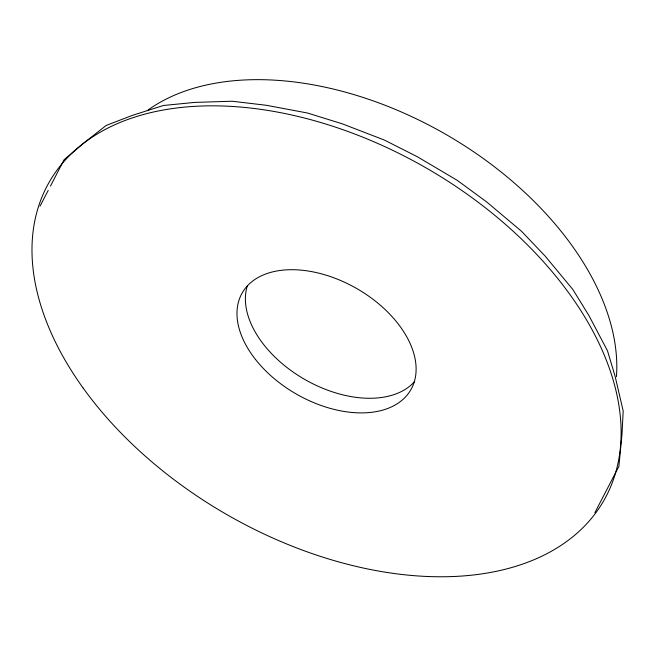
<?xml version="1.0" encoding="UTF-8"?>
<svg xmlns="http://www.w3.org/2000/svg" width="656" height="656" viewBox="0 0 656 656"><rect width="100%" height="100%" fill="white"/><g stroke="black" fill="none" stroke-linecap="round" stroke-linejoin="round"><path stroke-width="0.98" d="M40.008 206.156L48.208 190.429M50.479 186.066L64.034 159.793L83.484 143.311L106.149 125.452L132.381 115.366L163.483 105.477L194.75 102.402L232.134 101.229L266.352 105.288L307.41 112.996L342.293 123.836L384.186 139.974L417.413 156.776L457.232 180.334L486.58 201.868L521.577 231.322L545.087 256.037L572.819 289.452L588.949 315.593L607.489 350.78L615.164 376.478L623.2 411.107L621.962 434.534L618.895 466.342L594.869 512.705M414.69 381.464A97.227 60.787 29.9 0 1 304.925 379.537A97.227 60.787 29.9 0 1 247.369 285.704M148.018 110.019A280.875 175.611 29.9 0 1 443.915 133.283A280.875 175.611 29.9 0 1 616.451 376.683M255.569 359.537A97.227 60.787 29.9 0 0 409.344 392.149A97.227 60.787 29.9 0 0 314.724 272.224A97.227 60.787 29.9 0 0 255.569 359.537M83.181 388.098A319.767 199.932 29.9 0 0 591.966 517.764A319.767 199.932 29.9 0 0 304.499 118.047A319.767 199.932 29.9 0 0 83.181 388.098"/></g></svg>
